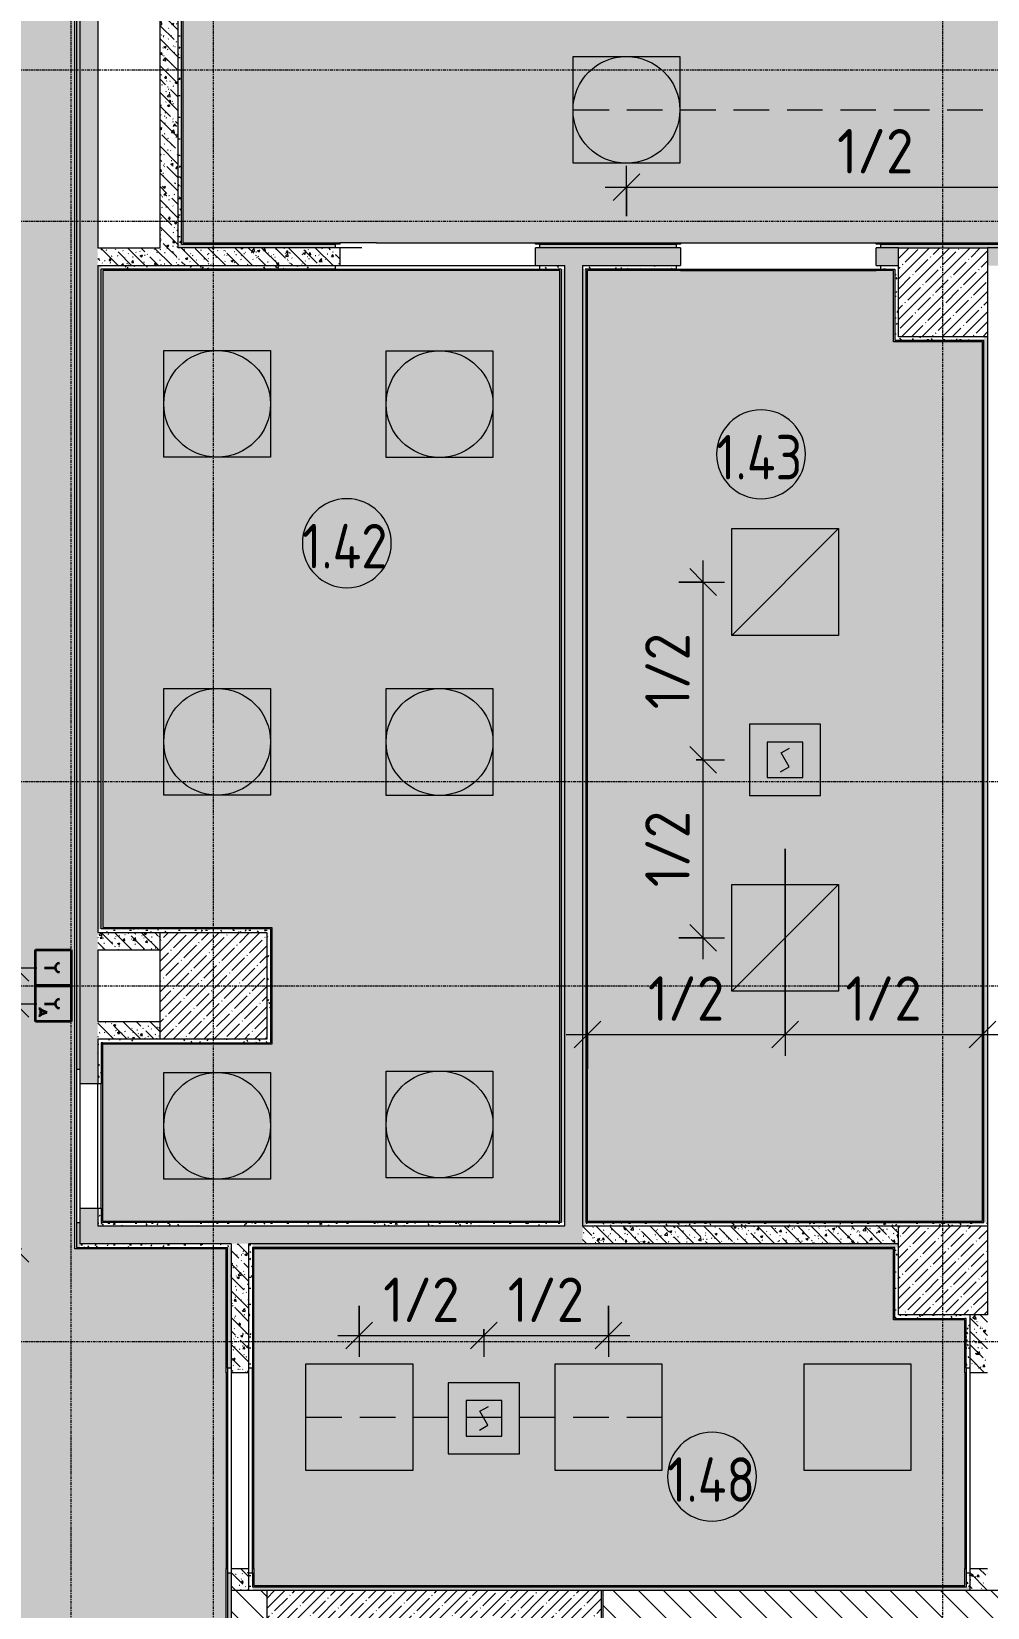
# Model space of a CAD drawing. Header units: millimetres. Extents: x 35928 to 232966, y -8553 to 29000.
# Drawn here: x 65438 to 70810, y 13505 to 22366 of the extents above; entities that cross this region are included whole.
import ezdxf

# ---------------------------------------------------------------- set-up
doc = ezdxf.new("R2010")
doc.units = ezdxf.units.MM
doc.linetypes.add('ADSK_Штрих_ш2 п1', pattern=[300, 200, -100])
doc.linetypes.add('Осевая', pattern=[31.75, 6.35, -4.7625, 15.875, -4.7625])
for name, color, linetype, lineweight in [('A-ANNO-DIMS', 7, 'Continuous', 9), ('A-ANNO-DIMS-100', 7, 'Continuous', 9), ('A-ANNO-NOTE', 7, 'Continuous', 9), ('A-AREA-IDEN', 7, 'Continuous', 9), ('A-DETL-1', 7, 'Continuous', 35), ('A-DETL-2', 7, 'ADSK_Штрих_ш2 п1', 9), ('A-WALL', 7, 'Continuous', 9), ('I-WALL', 7, 'Continuous', 9), ('Q-SPCQ', 7, 'Continuous', 9), ('S-COLS', 7, 'Continuous', 9), ('Оси-2', 7, 'Осевая', 9)]:
    doc.layers.add(name, color=color, linetype=linetype, lineweight=lineweight)
for name, color, linetype, lineweight, true_color in [('A-CLNG-1', 7, 'Continuous', 9, 0xeaeaea), ('A-WALL-1', 7, 'Continuous', 9, 0x3c3c3c), ('A-WALL-FNSH-1', 7, 'Continuous', 9, 0x3c3c3c), ('I-WALL-1', 7, 'Continuous', 9, 0x535353), ('Q-SPCQ-4', 1, 'Continuous', 9, 0xff0000), ('S-COLS-1', 9, 'Continuous', 9, 0x808080), ('S-COLS-2', 7, 'Continuous', 9, 0x3c3c3c)]:
    doc.layers.add(name, color=color, linetype=linetype, lineweight=lineweight, true_color=true_color)
doc.layers.add('A-CLNG-PATT-1', color=7, linetype='Continuous', lineweight=9, transparency=1)
doc.styles.add('GOST Common', font='GOST_Common.ttf', dxfattribs={"width": 0.9, "height": 250})
doc.styles.add('ISOCPEUR', font='isocpeur.ttf', dxfattribs={"width": 0.9, "height": 250})
doc.dimstyles.new('ISO-2_5_0_9К_БОЛЬШОЙ', dxfattribs={"dimscale": 304.8, "dimtxt": 248.995294, "dimasz": 0.492126, "dimexe": 0.393701, "dimexo": 0.984252, "dimgap": 0, "dimtad": 1, "dimdec": 0, "dimrnd": 10, "dimzin": 0, "dimdsep": 46, "dimtxsty": 'ISOCPEUR', "dimblk1": 'OBLIQUE', "dimblk2": 'OBLIQUE', "dimsah": 1, "dimcen": 0.09, "dimdle": 0.393701, "dimazin": 0, "dimtfac": 1, "dimtdec": 4, "dimtix": 1, "dimtmove": 0, "dimatfit": 3, "dimfxl": 1, "dimtvp": 1, "dimtolj": 1, "dimtzin": 0, "dimarcsym": 2})
pattern_1 = [(135, (0, 0), (-75.43415, -75.43415), [106.68, -17.78, 3.556, -17.78]), (135, (0, 75.39), (-75.43415, -75.43415), []), (50, (0, 0), (127.52922, -11.15758), [13.335, -146.685]), (355, (0, 0), (-24.66966, 133.74002), [10.668, -117.348]), (100.451, (10.63, -0.93), (102.85973, 122.58178), [11.333, -124.663]), (46.184, (0, 35.56), (189.75516, -29.43036), [20.002, -220.027]), (96.636, (15.81, 33.1), (166.1822, 173.1996), [17, -186.995]), (351.184, (0, 35.56), (166.18393, 173.19757), [16.002, -176.022]), (21, (17.78, 26.67), (106.13027, -71.58603), [13.335, -146.685]), (326, (17.78, 26.67), (43.26188, 128.93175), [10.668, -117.348]), (71.451, (26.62, 20.7), (149.39198, 57.34505), [11.333, -124.663]), (37.5, (0, 0), (2.162228, 59.188357), [3.353, -112.573, 3.353, -115.773, -117.792]), (37.5, (0, 0), (2.162228, 59.188357), [-235.052, 3.353, -114.44]), (7.5, (0, 0), (46.773857, 70.12615), [3.353, -64.567, 3.353, -109.906, -44.894]), (7.5, (0, 0), (46.773857, 70.12615), [-181.178, 3.353, -41.542]), (327.5, (-39.65, 0), (94.91367, -4.010093), [3.353, -41.097, 3.353, -135.331, -184.023]), (327.5, (-39.65, 0), (94.91367, -4.010093), [-183.134, 3.353, -180.67]), (317.5, (-57.43, 0), (103.69057, 17.79882), [3.353, -54.432, 3.353, -88.748, -130.683]), (317.5, (-57.43, 0), (103.69057, 17.79882), [-149.885, 3.353, -127.33])]
pattern_2 = [(135, (0, 0), (-70.71068, -70.71068), [])]
pattern_3 = [(0, (0, 0), (121.92, 30.48), [10.058, -81.382, 10.058, -81.382, -487.68]), (0, (0, 0), (121.92, 30.48), [-182.88, 10.058, -172.822, 10.058, -81.382, -213.36]), (0, (0, 0), (121.92, 30.48), [-457.2, 10.058, -50.902, 10.058, -142.342]), (120, (45.72, 15.24), (-87.356454, 90.345817), [10.058, -81.382, 10.058, -81.382, -487.68]), (120, (45.72, 15.24), (-87.356454, 90.345817), [-182.88, 10.058, -172.822, 10.058, -81.382, -213.36]), (120, (45.72, 15.24), (-87.356454, 90.345817), [-457.2, 10.058, -50.902, 10.058, -142.342]), (240, (60.96, 76.2), (-34.563546, -120.825817), [10.058, -81.382, 10.058, -81.382, -487.68]), (240, (60.96, 76.2), (-34.563546, -120.825817), [-182.88, 10.058, -172.822, 10.058, -81.382, -213.36]), (240, (60.96, 76.2), (-34.563546, -120.825817), [-457.2, 10.058, -50.902, 10.058, -142.342])]

# ---------------------------------------------------------------- blocks, each defined once
blk = doc.blocks.new('BSC_Колонна _Прямоугольная - 600х600-V14-Сводный план потолков 1 этажа в осях 12-23')
at = {"layer": 'S-COLS-1'}
h = blk.add_hatch(dxfattribs=at)
h.set_pattern_fill('FP_18', color=256, style=0, pattern_type=2)
h.set_pattern_definition([(45, (-66460, -17000), (-57.02463, 57.02463), []), (45, (-66402.975, -17000), (-57.02463, 57.02463), [100.806, -20.161, 3.353, -16.808])])
h.paths.add_polyline_path([(-300, -300), (300, -300), (300, 300), (-300, 300)])
at = {"layer": 'S-COLS-2'}
for p, q in [((-300, 300), (300, 300)), ((-300, -300), (-300, 300)), ((300, 300), (300, -300)), ((300, -300), (-300, -300))]:
    blk.add_line(p, q, dxfattribs=at)
blk = doc.blocks.new('BSC_Колонна _Прямоугольная - 500х500-V28-Сводный план потолков 1 этажа в осях 12-23')
at = {"layer": 'S-COLS-1'}
h = blk.add_hatch(dxfattribs=at)
h.set_pattern_fill('FP_44', color=256, style=0, pattern_type=2)
h.set_pattern_definition([(45, (-70560, -15400), (-57.02463, 57.02463), []), (45, (-70502.975, -15400), (-57.02463, 57.02463), [100.806, -20.161, 3.353, -16.808])])
h.paths.add_polyline_path([(-250, -250), (250, -250), (250, 250), (-250, 250), (-250, 170.6)])
at = {"layer": 'S-COLS-2'}
for p, q in [((-250, 250), (250, 250)), ((-250, -250), (-250, 250)), ((250, 250), (250, -250)), ((250, -250), (-250, -250))]:
    blk.add_line(p, q, dxfattribs=at)
blk = doc.blocks.new('BSC_Колонна _Прямоугольная - 500х500-V33-Сводный план потолков 1 этажа в осях 12-23')
at = {"layer": 'S-COLS-1'}
h = blk.add_hatch(dxfattribs=at)
h.set_pattern_fill('FP_47', color=256, style=0, pattern_type=2)
h.set_pattern_definition([(45, (-70560, -20900), (-57.02463, 57.02463), []), (45, (-70502.975, -20900), (-57.02463, 57.02463), [100.806, -20.161, 3.353, -16.808])])
h.paths.add_polyline_path([(-250, -250), (250, -250), (250, 250), (-250, 250), (-250, -221.9)])
at = {"layer": 'S-COLS-2'}
for p, q in [((-250, 250), (250, 250)), ((-250, -250), (-250, 250)), ((250, 250), (250, -250)), ((250, -250), (-250, -250))]:
    blk.add_line(p, q, dxfattribs=at)
blk = doc.blocks.new('Извещатель потолочный - Монтируемые на перекрытии-30363648-Сводный план потолков 1 этажа в осях 12-23')
at = {"layer": 'Q-SPCQ'}
for p, q in [((-300, 300), (-300, -100)), ((100, 300), (-300, 300)), ((100, -100), (100, 300)), ((0, 200), (-200, 200)), ((-200, 200), (-200, 0)), ((0, 0), (0, 200)), ((-122.5, 139), (-74.9, 166.5)), ((-100, 100), (-122.5, 139)), ((-77.5, 61), (-100, 100)), ((-200, 0), (0, 0)), ((-125.1, 33.5), (-77.5, 61)), ((-300, -100), (100, -100))]:
    blk.add_line(p, q, dxfattribs=at)
blk = doc.blocks.new('Марка_Помещения - Номер-25198446-Сводный план потолков 1 этажа в осях 12-23')
at = {"layer": 'A-AREA-IDEN'}
for start, end in [(360, 180), (180, 360)]:
    blk.add_arc((0, 0), 2.5, start, end, dxfattribs=at)
blk = doc.blocks.new('DIMBLOCK66-Сводный план потолков 1 этажа в осях 12-23')
at = {"layer": 'A-ANNO-DIMS-100', "lineweight": 20}
for p, q in [((65348, 16900), (65273, 16975)), ((65348, 16900), (65423, 16825)), ((65348, 15522), (65273, 15597)), ((65348, 15522), (65423, 15447))]:
    blk.add_line(p, q, dxfattribs=at)
at = {"layer": 'A-ANNO-DIMS-100'}
for p, q in [((65210, 16900), (65468, 16900)), ((65348, 16900), (65210, 16900)), ((65348, 15402), (65348, 16900)), ((65382, 15522), (65228, 15522)), ((65348, 15522), (65382, 15522))]:
    blk.add_line(p, q, dxfattribs=at)
at = {"layer": 'A-ANNO-DIMS-100', "color": 0, "insert": (65021.4, 15916.5), "char_height": 250, "width": 706.764, "attachment_point": 1, "rotation": 90, "line_spacing_factor": 1.149209, "style": 'ISOCPEUR'}
blk.add_mtext('1380', dxfattribs=at)
blk = doc.blocks.new('_Oblique')
at = {"color": 0, "linetype": 'ByBlock', "lineweight": -2}
blk.add_line((-0.5, -0.5), (0.5, 0.5), dxfattribs=at)
blk = doc.blocks.new('DIMBLOCK67-Сводный план потолков 1 этажа в осях 12-23')
at = {"layer": 'A-ANNO-DIMS-100'}
for p, q in [((65348, 16900), (65348, 17222.2)), ((65210.1, 17102.2), (65468, 17102.2)), ((65348, 17102.2), (65210.1, 17102.2)), ((65210, 16900), (65468, 16900)), ((65348, 16900), (65210, 16900))]:
    blk.add_line(p, q, dxfattribs=at)
at = {"layer": 'A-ANNO-DIMS-100', "lineweight": 20}
for p, q in [((65348, 17102.2), (65273, 17177.2)), ((65348, 17102.2), (65423, 17027.2)), ((65348, 16900), (65273, 16975)), ((65348, 16900), (65423, 16825))]:
    blk.add_line(p, q, dxfattribs=at)
at = {"layer": 'A-ANNO-DIMS-100', "color": 0, "insert": (65021.4, 16764.1), "char_height": 250, "width": 568.858, "attachment_point": 1, "rotation": 90, "line_spacing_factor": 1.149209, "style": 'ISOCPEUR'}
blk.add_mtext('200', dxfattribs=at)
blk = doc.blocks.new('DIMBLOCK106-Сводный план потолков 1 этажа в осях 12-23')
at = {"layer": 'A-ANNO-DIMS-100'}
for p, q in [((67280, 15200.4), (67280, 14913.7)), ((67280, 15033.7), (67280, 15200.4)), ((67980, 15069), (67980, 14913.7)), ((67980, 15033.7), (67980, 15069)), ((67160, 15033.7), (67980, 15033.7))]:
    blk.add_line(p, q, dxfattribs=at)
at = {"layer": 'A-ANNO-DIMS-100', "lineweight": 20}
for p, q in [((67280, 15033.7), (67355, 15108.7)), ((67980, 15033.7), (68055, 15108.7)), ((67280, 15033.7), (67205, 14958.7)), ((67980, 15033.7), (67905, 14958.7))]:
    blk.add_line(p, q, dxfattribs=at)
at = {"layer": 'A-ANNO-DIMS-100', "color": 0, "insert": (67414.5, 15360.3), "char_height": 250, "width": 517.144, "attachment_point": 1, "line_spacing_factor": 1.149209, "style": 'ISOCPEUR'}
blk.add_mtext('1/2', dxfattribs=at)
blk = doc.blocks.new('DIMBLOCK107-Сводный план потолков 1 этажа в осях 12-23')
at = {"layer": 'A-ANNO-DIMS-100'}
for p, q in [((68680, 15200.4), (68680, 14913.7)), ((68680, 15033.7), (68680, 15200.4)), ((67980, 15069), (67980, 14913.7)), ((67980, 15033.7), (67980, 15069)), ((67980, 15033.7), (68800, 15033.7))]:
    blk.add_line(p, q, dxfattribs=at)
at = {"layer": 'A-ANNO-DIMS-100', "lineweight": 20}
for p, q in [((67980, 15033.7), (68055, 15108.7)), ((68680, 15033.7), (68755, 15108.7)), ((67980, 15033.7), (67905, 14958.7)), ((68680, 15033.7), (68605, 14958.7))]:
    blk.add_line(p, q, dxfattribs=at)
at = {"layer": 'A-ANNO-DIMS-100', "color": 0, "insert": (68114.5, 15360.3), "char_height": 250, "width": 517.144, "attachment_point": 1, "line_spacing_factor": 1.149209, "style": 'ISOCPEUR'}
blk.add_mtext('1/2', dxfattribs=at)
blk = doc.blocks.new('DIMBLOCK114-Сводный план потолков 1 этажа в осях 12-23')
at = {"layer": 'A-ANNO-DIMS-100'}
for p, q in [((68781, 21328), (68781, 21611.6)), ((71581, 21431), (71581, 21611.6)), ((68661, 21491.6), (71581, 21491.6)), ((68781, 21491.6), (68781, 21328)), ((71581, 21491.6), (71581, 21431))]:
    blk.add_line(p, q, dxfattribs=at)
at = {"layer": 'A-ANNO-DIMS-100', "lineweight": 20}
for p, q in [((68781, 21491.6), (68856, 21566.6)), ((71581, 21491.6), (71656, 21566.6)), ((68781, 21491.6), (68706, 21416.6)), ((71581, 21491.6), (71506, 21416.6))]:
    blk.add_line(p, q, dxfattribs=at)
at = {"layer": 'A-ANNO-DIMS-100', "color": 0, "insert": (69965.5, 21818.2), "char_height": 250, "width": 517.144, "attachment_point": 1, "line_spacing_factor": 1.149209, "style": 'ISOCPEUR'}
blk.add_mtext('1/2', dxfattribs=at)
blk = doc.blocks.new('DIMBLOCK135-Сводный план потолков 1 этажа в осях 12-23')
at = {"layer": 'A-ANNO-DIMS-100'}
for p, q in [((69672.5, 17771), (69672.5, 16607)), ((69672.5, 16727), (69672.5, 17771)), ((68563, 16533.1), (68563, 16847)), ((68443, 16727), (69672.5, 16727)), ((68563, 16727), (68563, 16533.1))]:
    blk.add_line(p, q, dxfattribs=at)
at = {"layer": 'A-ANNO-DIMS-100', "lineweight": 20}
for p, q in [((68563, 16727), (68638, 16802)), ((69672.5, 16727), (69747.5, 16802)), ((68563, 16727), (68488, 16652)), ((69672.5, 16727), (69597.5, 16652))]:
    blk.add_line(p, q, dxfattribs=at)
at = {"layer": 'A-ANNO-DIMS-100', "color": 0, "insert": (68902.3, 17053.7), "char_height": 250, "width": 517.144, "attachment_point": 1, "line_spacing_factor": 1.149209, "style": 'ISOCPEUR'}
blk.add_mtext('1/2', dxfattribs=at)
blk = doc.blocks.new('DIMBLOCK136-Сводный план потолков 1 этажа в осях 12-23')
at = {"layer": 'A-ANNO-DIMS-100'}
for p, q in [((69672.5, 17771), (69672.5, 16607)), ((69672.5, 16727), (69672.5, 17771)), ((70782, 16533.1), (70782, 16847)), ((69672.5, 16727), (70902, 16727)), ((70782, 16727), (70782, 16533.1))]:
    blk.add_line(p, q, dxfattribs=at)
at = {"layer": 'A-ANNO-DIMS-100', "lineweight": 20}
for p, q in [((69672.5, 16727), (69747.5, 16802)), ((70782, 16727), (70857, 16802)), ((69672.5, 16727), (69597.5, 16652)), ((70782, 16727), (70707, 16652))]:
    blk.add_line(p, q, dxfattribs=at)
at = {"layer": 'A-ANNO-DIMS-100', "color": 0, "insert": (70011.8, 17053.7), "char_height": 250, "width": 517.144, "attachment_point": 1, "line_spacing_factor": 1.149209, "style": 'ISOCPEUR'}
blk.add_mtext('1/2', dxfattribs=at)
blk = doc.blocks.new('DIMBLOCK137-Сводный план потолков 1 этажа в осях 12-23')
at = {"layer": 'A-ANNO-DIMS-100', "lineweight": 20}
for p, q in [((69213.1, 18271), (69138.1, 18346)), ((69213.1, 18271), (69288.1, 18196)), ((69213.1, 17271), (69138.1, 17346)), ((69213.1, 17271), (69288.1, 17196))]:
    blk.add_line(p, q, dxfattribs=at)
at = {"layer": 'A-ANNO-DIMS-100'}
for p, q in [((69172.5, 18271), (69333.1, 18271)), ((69213.1, 18271), (69172.5, 18271)), ((69213.1, 17151), (69213.1, 18271)), ((69075, 17271), (69333.1, 17271)), ((69213.1, 17271), (69075, 17271))]:
    blk.add_line(p, q, dxfattribs=at)
at = {"layer": 'A-ANNO-DIMS-100', "color": 0, "insert": (68886.4, 17555.5), "char_height": 250, "width": 517.144, "attachment_point": 1, "rotation": 90, "line_spacing_factor": 1.149209, "style": 'ISOCPEUR'}
blk.add_mtext('1/2', dxfattribs=at)
blk = doc.blocks.new('DIMBLOCK138-Сводный план потолков 1 этажа в осях 12-23')
at = {"layer": 'A-ANNO-DIMS-100', "lineweight": 20}
for p, q in [((69213.1, 19271), (69138.1, 19346)), ((69213.1, 19271), (69288.1, 19196)), ((69213.1, 18271), (69138.1, 18346)), ((69213.1, 18271), (69288.1, 18196))]:
    blk.add_line(p, q, dxfattribs=at)
at = {"layer": 'A-ANNO-DIMS-100'}
for p, q in [((69213.1, 18271), (69213.1, 19391)), ((69075, 19271), (69333.1, 19271)), ((69213.1, 19271), (69075, 19271)), ((69172.5, 18271), (69333.1, 18271)), ((69213.1, 18271), (69172.5, 18271))]:
    blk.add_line(p, q, dxfattribs=at)
at = {"layer": 'A-ANNO-DIMS-100', "color": 0, "insert": (68886.4, 18555.5), "char_height": 250, "width": 517.144, "attachment_point": 1, "rotation": 90, "line_spacing_factor": 1.149209, "style": 'ISOCPEUR'}
blk.add_mtext('1/2', dxfattribs=at)

msp = doc.modelspace()

# ---------------------------------------------------------------- hatches: boundary and pattern name
at = {"layer": 'A-CLNG-PATT-1'}
h = msp.add_hatch(color=256, dxfattribs=at)
h.paths.add_polyline_path([(81902.3, 20178), (83295.5, 20178), (83295.5, 20188), (83315.5, 20188), (83315.5, 20178), (84490.7, 20178), (84490.7, 21652), (82302, 21652), (82302, 22672), (68282, 22672), (68282, 25864.5), (68266.1, 25822.6), (68238.7, 25782.9), (68202.6, 25750.9), (68159.9, 25728.5), (68113.1, 25717), (68064.9, 25717), (68018.1, 25728.5), (67975.4, 25750.9), (67939.3, 25782.9), (67911.9, 25822.6), (67894.8, 25867.6), (67889, 25915.5), (67894.8, 25963.4), (67911.9, 26008.4), (67939.3, 26048.1), (67975.4, 26080.1), (68018.1, 26102.5), (68064.9, 26114), (68113.1, 26114), (68159.9, 26102.5), (68202.6, 26080.1), (68238.7, 26048.1), (68266.1, 26008.4), (68282, 25966.5), (68282, 26852), (68202, 26852), (68202, 26860), (67111, 26860), (67110, 26852), (66788, 26852), (66788, 26472), (66132, 26472), (66132, 26859), (60788, 26859), (60788, 26472), (60132, 26472), (60132, 26852), (57578, 26852), (57578, 25558), (57958, 25558), (57958, 24978), (58130, 24978), (58130, 24970), (66788, 24970.5), (66788, 22672), (66288, 22672), (66288, 21178), (78707.8, 21178), (78707.8, 20178), (81730, 20178)])
h.paths.add_polyline_path([(78700.8, 21925), (78695, 21877.1), (78677.9, 21832.1), (78650.5, 21792.4), (78614.4, 21760.4), (78571.7, 21738), (78524.9, 21726.5), (78476.7, 21726.5), (78429.9, 21738), (78387.2, 21760.4), (78351.1, 21792.4), (78323.7, 21832.1), (78306.6, 21877.1), (78300.8, 21925), (78306.6, 21972.9), (78323.7, 22017.9), (78351.1, 22057.6), (78387.2, 22089.6), (78429.9, 22112), (78476.7, 22123.5), (78524.9, 22123.5), (78571.7, 22112), (78614.4, 22089.6), (78650.5, 22057.6), (78677.9, 22017.9), (78695, 21972.9), (78697.2, 21954.9)])
h.paths.add_polyline_path([(78876.7, 21726.5), (78829.9, 21738), (78787.2, 21760.4), (78751.1, 21792.4), (78723.7, 21832.1), (78706.6, 21877.1), (78700.8, 21925), (78706.6, 21972.9), (78723.7, 22017.9), (78751.1, 22057.6), (78787.2, 22089.6), (78829.9, 22112), (78876.7, 22123.5), (78924.9, 22123.5), (78971.7, 22112), (79014.4, 22089.6), (79050.5, 22057.6), (79077.9, 22017.9), (79095, 21972.9), (79100.8, 21925), (79095, 21877.1), (79077.9, 21832.1), (79050.5, 21792.4), (79014.4, 21760.4), (78971.7, 21738), (78924.9, 21726.5)])
h = msp.add_hatch(color=256, dxfattribs=at)
h.paths.add_polyline_path([(84380, 20178), (84490.7, 20178), (84490.7, 21652), (82302, 21652), (82302, 22672), (68282, 22672), (68282, 26852), (68202, 26852), (68202, 26860), (67111, 26860), (67110, 26852), (66788, 26852), (66788, 26472), (66132, 26472), (66132, 26859), (60788, 26859), (60788, 26472), (60132, 26472), (60132, 26852), (57578, 26852), (57578, 25558), (57958, 25558), (57958, 24978), (58130, 24978), (58130, 24950), (60770, 24950), (60770, 24955), (61865, 24955), (61865, 24950), (61935, 24950), (61935, 24955), (63055, 24955), (63055, 24950), (63125, 24950), (63125, 24955), (64245, 24955), (64245, 24950), (64315, 24950), (64315, 24955), (65435, 24955), (65435, 24950), (65505, 24950), (65505, 24955), (66590, 24955), (66590, 24950), (66760, 24950), (66760, 24960), (66780, 24960), (66780, 24970.5), (66788, 24970.5), (66788, 22672), (66288, 22672), (66288, 21178), (78707.8, 21178), (78707.8, 20178), (83295.5, 20178), (83295.5, 20188), (83315.5, 20188), (83315.5, 20178), (83430, 20178)])
h.paths.add_polyline_path([(58130, 24810), (58140, 24810.4), (58140, 24850), (58130, 24850)])
h.paths.add_polyline_path([(60600, 24830), (60610, 24830), (60610, 24850), (60600, 24850)])
h = msp.add_hatch(color=256, dxfattribs=at)
h.paths.add_polyline_path([(60130.6, 11921), (60132, 11921), (60132, 12328), (60788, 12328), (60788, 11928), (66132, 11928), (66132, 12328), (66532, 12328), (66532, 15522), (65682, 15522), (65682, 22828), (66132, 22828), (66132, 23328), (66640, 23328), (66640, 24752), (60738, 24752), (60738, 18572), (57578, 18572), (57578, 11921), (60114.4, 11921)])
h.paths.add_polyline_path([(59635.3, 14042), (59382, 14042), (59382, 17298), (60738, 17298), (60738, 16742), (60182, 16742), (60181.6, 17042), (59638, 17042), (59638, 14042)])
for points in [[(65838, 15678), (68407, 15678.1), (68407, 21022), (65838, 21022), (65838, 17328), (66788, 17328), (66788, 16672), (65838, 16672), (65838, 15678.5)], [(70282, 15678), (70782, 15678), (70782, 20622), (70282, 20622), (70282, 21022), (68563, 21022), (68563, 15678)], [(70645.2, 13628), (70682, 13628), (70682, 15122), (70282, 15122), (70282, 15522), (66688, 15522), (66688, 13628), (70282, 13628)]]:
    msp.add_hatch(color=256, dxfattribs=at).paths.add_polyline_path(points)
at = {"layer": 'I-WALL'}
h = msp.add_hatch(dxfattribs=at)
h.set_pattern_fill('FP_58', color=256, style=0, pattern_type=2)
h.set_pattern_definition(pattern_3)
h.paths.add_polyline_path([(65690, 15530), (65710, 15530), (65710, 15670), (65690, 15670), (65690, 15570.6)])
h.paths.add_polyline_path([(65690, 16530), (65710, 16530), (65710, 22800), (65690, 22800), (65690, 17427.9)])
h = msp.add_hatch(dxfattribs=at)
h.set_pattern_fill('FP_22', color=256, style=0, pattern_type=2)
h.set_pattern_definition(pattern_1)
h.paths.add_polyline_path([(65810, 15550), (65810, 15750), (65710, 15750), (65710, 15550)])
h.paths.add_polyline_path([(65710, 16450), (65810, 16450), (65810, 22800), (65710, 22800), (65710, 16499.2)])
h = msp.add_hatch(dxfattribs=at)
h.set_pattern_fill('FP_22', color=256, style=0, pattern_type=2)
h.set_pattern_definition(pattern_1)
h.paths.add_polyline_path([(66260, 21150), (66260, 22700), (66160, 22700), (66160, 21150)])
h = msp.add_hatch(dxfattribs=at)
h.set_pattern_fill('FP_58', color=256, style=0, pattern_type=2)
h.set_pattern_definition(pattern_3)
h.paths.add_polyline_path([(66260, 21170), (66280, 21170), (66280, 22700), (66260, 22700), (66260, 22071.1)])
h = msp.add_hatch(dxfattribs=at)
h.set_pattern_fill('FP_22', color=256, style=0, pattern_type=2)
h.set_pattern_definition(pattern_1)
h.paths.add_polyline_path([(67170, 21050), (67170, 21150), (65810, 21150), (65810, 21050)])
h = msp.add_hatch(dxfattribs=at)
h.set_pattern_fill('FP_58', color=256, style=0, pattern_type=2)
h.set_pattern_definition(pattern_3)
h.paths.add_polyline_path([(78679.8, 21150), (78679.8, 21170), (78379.8, 21170), (78379.8, 21150), (78579.8, 21150)])
h.paths.add_polyline_path([(77279.8, 21150), (77279.8, 21170), (76169.8, 21170), (76169.8, 21150)])
h.paths.add_polyline_path([(74719.8, 21150), (74719.8, 21170), (70210, 21170), (70210, 21150), (74639.6, 21150)])
h.paths.add_polyline_path([(69060, 21150), (69060, 21170), (68295, 21170), (68295, 21150), (68829.5, 21150)])
h.paths.add_polyline_path([(67145, 21150), (67145, 21170), (66260, 21170), (66260, 21150)])
h = msp.add_hatch(dxfattribs=at)
h.set_pattern_fill('FP_22', color=256, style=0, pattern_type=2)
h.set_pattern_definition(pattern_1)
h.paths.add_polyline_path([(78379.8, 21050), (78579.8, 21050), (78579.8, 21150), (78379.8, 21150), (78379.8, 21142.5)])
h.paths.add_polyline_path([(77279.8, 21050), (77279.8, 21150), (76144.8, 21150), (76144.8, 21050), (76818.4, 21050)])
h.paths.add_polyline_path([(74744.8, 21050), (74744.8, 21150), (70810, 21150), (70810, 21050), (73187.1, 21050)])
h.paths.add_polyline_path([(70210, 21050), (70310, 21050), (70310, 21150), (70185, 21150), (70185, 21050)])
h.paths.add_polyline_path([(69085, 21050), (69085, 21150), (68270, 21150), (68270, 21050), (69060, 21050)])
h = msp.add_hatch(dxfattribs=at)
h.set_pattern_fill('FP_58', color=256, style=0, pattern_type=2)
h.set_pattern_definition(pattern_3)
h.paths.add_polyline_path([(65810, 17320), (65830, 17320), (65830, 21050), (65810, 21050), (65810, 17427.9)])
h = msp.add_hatch(dxfattribs=at)
h.set_pattern_fill('FP_58', color=256, style=0, pattern_type=2)
h.set_pattern_definition(pattern_3)
h.paths.add_polyline_path([(68435, 21030), (68435, 21050), (68295, 21050), (68295, 21030), (68415, 21030)])
h.paths.add_polyline_path([(67145, 21030), (67145, 21050), (65830, 21050), (65830, 21030), (65850.9, 21030)])
h = msp.add_hatch(dxfattribs=at)
h.set_pattern_fill('FP_58', color=256, style=0, pattern_type=2)
h.set_pattern_definition(pattern_3)
h.paths.add_polyline_path([(68415, 15670), (68435, 15670), (68435, 21030), (68415, 21030), (68415, 15678)])
h = msp.add_hatch(dxfattribs=at)
h.set_pattern_fill('FP_22', color=256, style=0, pattern_type=2)
h.set_pattern_definition(pattern_1)
h.paths.add_polyline_path([(68535, 15650), (68535, 21050), (68435, 21050), (68435, 15650)])
h = msp.add_hatch(dxfattribs=at)
h.set_pattern_fill('FP_58', color=256, style=0, pattern_type=2)
h.set_pattern_definition(pattern_3)
h.paths.add_polyline_path([(68535, 21030), (69060, 21030), (69060, 21050), (68535, 21050)])
h.paths.add_polyline_path([(70310, 21030), (70310, 21050), (70210, 21050), (70210, 21030), (70290, 21030)])
h = msp.add_hatch(dxfattribs=at)
h.set_pattern_fill('FP_58', color=256, style=0, pattern_type=2)
h.set_pattern_definition(pattern_3)
h.paths.add_polyline_path([(68555, 15650), (68555, 21030), (68535, 21030), (68535, 15650)])
h = msp.add_hatch(dxfattribs=at)
h.set_pattern_fill('FP_58', color=256, style=0, pattern_type=2)
h.set_pattern_definition(pattern_3)
h.paths.add_polyline_path([(70290, 20650), (70310, 20650), (70310, 21030), (70290, 21030), (70290, 20678.1)])
h = msp.add_hatch(dxfattribs=at)
h.set_pattern_fill('FP_58', color=256, style=0, pattern_type=2)
h.set_pattern_definition(pattern_3)
h.paths.add_polyline_path([(70790, 20630), (70790, 20650), (70290, 20650), (70290, 20630), (70782, 20630)])
h = msp.add_hatch(dxfattribs=at)
h.set_pattern_fill('FP_58', color=256, style=0, pattern_type=2)
h.set_pattern_definition(pattern_3)
h.paths.add_polyline_path([(70790, 15670), (70810, 15670), (70810, 20650), (70790, 20650), (70790, 15690.9)])
h = msp.add_hatch(dxfattribs=at)
h.set_pattern_fill('FP_58', color=256, style=0, pattern_type=2)
h.set_pattern_definition(pattern_3)
h.paths.add_polyline_path([(66760, 17300), (66760, 17320), (65810, 17320), (65810, 17300), (66160, 17300)])
h = msp.add_hatch(dxfattribs=at)
h.set_pattern_fill('FP_22', color=256, style=0, pattern_type=2)
h.set_pattern_definition(pattern_1)
h.paths.add_polyline_path([(65810, 17200), (66160, 17200), (66160, 17300), (65810, 17300)])
h = msp.add_hatch(dxfattribs=at)
h.set_pattern_fill('FP_58', color=256, style=0, pattern_type=2)
h.set_pattern_definition(pattern_3)
h.paths.add_polyline_path([(66780, 16700), (66780, 17320), (66760, 17320), (66760, 16700)])
h = msp.add_hatch(dxfattribs=at)
h.set_pattern_fill('FP_22', color=256, style=0, pattern_type=2)
h.set_pattern_definition(pattern_1)
h.paths.add_polyline_path([(65810, 16700), (66160, 16700), (66160, 16800), (65810, 16800)])
h = msp.add_hatch(dxfattribs=at)
h.set_pattern_fill('FP_58', color=256, style=0, pattern_type=2)
h.set_pattern_definition(pattern_3)
h.paths.add_polyline_path([(65830, 15650), (65830, 15750), (65810, 15750), (65810, 15650)])
h.paths.add_polyline_path([(65810, 16450), (65830, 16450), (65830, 16700), (65810, 16700), (65810, 16499.2)])
h = msp.add_hatch(dxfattribs=at)
h.set_pattern_fill('FP_58', color=256, style=0, pattern_type=2)
h.set_pattern_definition(pattern_3)
h.paths.add_polyline_path([(66760, 16680), (66780, 16680), (66780, 16700), (65830, 16700), (65830, 16680), (66160, 16680)])
h = msp.add_hatch(dxfattribs=at)
h.set_pattern_fill('FP_22', color=256, style=0, pattern_type=2)
h.set_pattern_definition(pattern_1)
h.paths.add_polyline_path([(68535, 15550), (68535, 15650), (65810, 15650), (65810, 15550), (67377, 15550)])
h = msp.add_hatch(dxfattribs=at)
h.set_pattern_fill('FP_58', color=256, style=0, pattern_type=2)
h.set_pattern_definition(pattern_3)
h.paths.add_polyline_path([(68435, 15650), (68435, 15670), (65830, 15670), (65830, 15650), (67377, 15650)])
h = msp.add_hatch(dxfattribs=at)
h.set_pattern_fill('FP_22', color=256, style=0, pattern_type=2)
h.set_pattern_definition(pattern_1)
h.paths.add_polyline_path([(70310, 15550), (70310, 15650), (68535, 15650), (68535, 15550), (70282, 15550)])
h = msp.add_hatch(dxfattribs=at)
h.set_pattern_fill('FP_58', color=256, style=0, pattern_type=2)
h.set_pattern_definition(pattern_3)
h.paths.add_polyline_path([(70310, 15650), (70810, 15650), (70810, 15670), (68555, 15670), (68555, 15650), (70282, 15650)])
h = msp.add_hatch(dxfattribs=at)
h.set_pattern_fill('FP_58', color=256, style=0, pattern_type=2)
h.set_pattern_definition(pattern_3)
h.paths.add_polyline_path([(66560, 15530), (66560, 15550), (65710, 15550), (65710, 15530), (66540, 15530)])
h = msp.add_hatch(dxfattribs=at)
h.set_pattern_fill('FP_58', color=256, style=0, pattern_type=2)
h.set_pattern_definition(pattern_3)
h.paths.add_polyline_path([(66560, 12300), (66560, 13700), (66540, 13700), (66540, 12300)])
h.paths.add_polyline_path([(66560, 14850), (66560, 15530), (66540, 15530), (66540, 14850)])
h = msp.add_hatch(dxfattribs=at)
h.set_pattern_fill('FP_22', color=256, style=0, pattern_type=2)
h.set_pattern_definition(pattern_1)
h.paths.add_polyline_path([(66560, 13600), (66660, 13600), (66660, 13725), (66560, 13725), (66560, 13713.3)])
h.paths.add_polyline_path([(66660, 14825), (66660, 15550), (66560, 15550), (66560, 14825)])
h = msp.add_hatch(dxfattribs=at)
h.set_pattern_fill('FP_58', color=256, style=0, pattern_type=2)
h.set_pattern_definition(pattern_3)
h.paths.add_polyline_path([(66660, 13600), (66680, 13600), (66680, 13700), (66660, 13700)])
h.paths.add_polyline_path([(66680, 14850), (66680, 15550), (66660, 15550), (66660, 14850)])
h = msp.add_hatch(dxfattribs=at)
h.set_pattern_fill('FP_58', color=256, style=0, pattern_type=2)
h.set_pattern_definition(pattern_3)
h.paths.add_polyline_path([(66680, 15530), (70310, 15530), (70310, 15550), (66680, 15550)])
h = msp.add_hatch(dxfattribs=at)
h.set_pattern_fill('FP_58', color=256, style=0, pattern_type=2)
h.set_pattern_definition(pattern_3)
h.paths.add_polyline_path([(70290, 15130), (70310, 15130), (70310, 15530), (70290, 15530), (70290, 15150)])
h = msp.add_hatch(dxfattribs=at)
h.set_pattern_fill('FP_58', color=256, style=0, pattern_type=2)
h.set_pattern_definition(pattern_3)
h.paths.add_polyline_path([(70682, 15130), (70710, 15130), (70710, 15150), (70310, 15150), (70310, 15130), (70645.2, 15130)])
h = msp.add_hatch(dxfattribs=at)
h.set_pattern_fill('FP_58', color=256, style=0, pattern_type=2)
h.set_pattern_definition(pattern_3)
h.paths.add_polyline_path([(70710, 13620), (70710, 13700), (70690, 13700), (70690, 13620)])
h.paths.add_polyline_path([(70710, 14850), (70710, 15130), (70690, 15130), (70690, 14850)])
h = msp.add_hatch(dxfattribs=at)
h.set_pattern_fill('FP_22', color=256, style=0, pattern_type=2)
h.set_pattern_definition(pattern_1)
h.paths.add_polyline_path([(70810, 13600), (70810, 13725), (70710, 13725), (70710, 13600)])
h.paths.add_polyline_path([(70710, 14825), (70810, 14825), (70810, 15150), (70710, 15150), (70710, 15106.2)])
h = msp.add_hatch(dxfattribs=at)
h.set_pattern_fill('FP_20', color=256, style=0, pattern_type=2)
h.set_pattern_definition(pattern_2)
h.paths.add_polyline_path([(66760, 12300), (66760, 13600), (66560, 13600), (66560, 12300)])
h = msp.add_hatch(dxfattribs=at)
h.set_pattern_fill('FP_58', color=256, style=0, pattern_type=2)
h.set_pattern_definition(pattern_3)
h.paths.add_polyline_path([(70282, 13600), (70710, 13600), (70710, 13620), (66680, 13620), (66680, 13600), (67377, 13600)])
h = msp.add_hatch(dxfattribs=at)
h.set_pattern_fill('FP_1', color=256, style=0, pattern_type=2)
h.set_pattern_definition([(45, (0, 0), (-57.02463, 57.02463), []), (45, (57.025, 0), (-57.02463, 57.02463), [100.806, -20.161, 3.353, -16.808])])
h.paths.add_polyline_path([(68640, 13400), (68640, 13600), (66760, 13600), (66760, 13400), (68450, 13400)])
h = msp.add_hatch(dxfattribs=at)
h.set_pattern_fill('FP_20', color=256, style=0, pattern_type=2)
h.set_pattern_definition(pattern_2)
h.paths.add_polyline_path([(84490.7, 13400), (84490.7, 13600), (68650, 13600), (68650, 13400), (84081, 13400)])

# ---------------------------------------------------------------- linework, layer by layer
at = {"layer": 'A-ANNO-NOTE'}
for p, q in [((68481, 22225.5), (69081, 22225.5)), ((68481, 21625.5), (68481, 22225.5)), ((69081, 22225.5), (69081, 21625.5)), ((69081, 21625.5), (68481, 21625.5)), ((66181, 20572.4), (66781, 20572.4)), ((66181, 19972.4), (66181, 20572.4)), ((66781, 20572.4), (66781, 19972.4)), ((67431, 20571.4), (68031, 20571.4)), ((67431, 19971.4), (67431, 20571.4)), ((68031, 20571.4), (68031, 19971.4)), ((66781, 19972.4), (66181, 19972.4)), ((68031, 19971.4), (67431, 19971.4)), ((69372.5, 19571), (69972.5, 19571)), ((69372.5, 18971), (69372.5, 19571)), ((69972.5, 19571), (69372.5, 18971)), ((69972.5, 19571), (69972.5, 18971)), ((69972.5, 18971), (69372.5, 18971)), ((66181, 18672.4), (66781, 18672.4)), ((66181, 18072.4), (66181, 18672.4)), ((66781, 18672.4), (66781, 18072.4)), ((67431, 18671.4), (68031, 18671.4)), ((67431, 18071.4), (67431, 18671.4)), ((68031, 18671.4), (68031, 18071.4)), ((66781, 18072.4), (66181, 18072.4)), ((68031, 18071.4), (67431, 18071.4)), ((69372.5, 17571), (69972.5, 17571)), ((69372.5, 16971), (69372.5, 17571)), ((69972.5, 17571), (69372.5, 16971)), ((69972.5, 17571), (69972.5, 16971)), ((69972.5, 16971), (69372.5, 16971)), ((66181, 16513.4), (66781, 16513.4)), ((66181, 15913.4), (66181, 16513.4)), ((66781, 16513.4), (66781, 15913.4)), ((67431, 16521.4), (68031, 16521.4)), ((67431, 15921.4), (67431, 16521.4)), ((68031, 16521.4), (68031, 15921.4)), ((66781, 15913.4), (66181, 15913.4)), ((68031, 15921.4), (67431, 15921.4)), ((66980, 14875), (67580, 14875)), ((66980, 14275), (66980, 14875)), ((67580, 14875), (67580, 14275)), ((68380, 14875), (68980, 14875)), ((68380, 14275), (68380, 14875)), ((68980, 14875), (68980, 14275)), ((69780, 14875), (70380, 14875)), ((69780, 14275), (69780, 14875)), ((70380, 14875), (70380, 14275)), ((67580, 14275), (66980, 14275)), ((68980, 14275), (68380, 14275)), ((70380, 14275), (69780, 14275))]:
    msp.add_line(p, q, dxfattribs=at)
for centre in [(68781, 21925.5), (66481, 20272.4), (67731, 20271.4), (66481, 18372.4), (67731, 18371.4), (66481, 16213.4), (67731, 16221.4)]:
    msp.add_circle(centre, 300, dxfattribs=at)
at = {"layer": 'A-CLNG-1'}
msp.add_line((67377, 21178), (78707.8, 21178), dxfattribs=at)
at = {"layer": 'A-DETL-1'}
for p, q in [((65460, 17202.2), (65660, 17202.3)), ((65460.1, 17002.2), (65460, 17202.2)), ((65660, 17202.3), (65660.1, 17002.3)), ((65510.1, 17102.2), (65570.1, 17102.2)), ((65660, 17064.3), (65660, 16800)), ((65460, 17000), (65660, 17000)), ((65460, 16800), (65460, 17000)), ((65660.1, 17002.3), (65460.1, 17002.2)), ((65478.2, 16872.6), (65488.2, 16872.6)), ((65488.2, 16872.6), (65488.2, 16831.8)), ((65488.2, 16866.8), (65524.5, 16849.9)), ((65524.5, 16849.9), (65488.2, 16836.8)), ((65510, 16900), (65570, 16900)), ((65660, 16800), (65460, 16800)), ((65488.2, 16831.8), (65478.2, 16831.8))]:
    msp.add_line(p, q, dxfattribs=at)
for centre in [(65595.1, 17102.2), (65595, 16900)]:
    msp.add_arc(centre, 25, 90.01148, 270.01148, dxfattribs=at)
at = {"layer": 'A-DETL-2'}
for p, q in [((68483.5, 21925.5), (81171, 21925.5)), ((66982.5, 14575), (69042.5, 14575))]:
    msp.add_line(p, q, dxfattribs=at)
at = {"layer": 'A-WALL'}
for p, q in [((66280, 21170), (66280, 22680)), ((66280, 21170), (67145, 21170)), ((69085, 21150), (68270, 21150)), ((68295, 21170), (69060, 21170)), ((70310, 21150), (70185, 21150)), ((70210, 21170), (74719.8, 21170)), ((74744.8, 21150), (70810, 21150)), ((67145, 21030), (65830, 21030)), ((65830, 17320), (65830, 21030)), ((68415, 21030), (68415, 15670)), ((68535, 21050), (69085, 21050)), ((69060, 21030), (68555, 21030)), ((68555, 15670), (68555, 21030)), ((70185, 21050), (70310, 21050)), ((70210, 21030), (70290, 21030)), ((70290, 21030), (70290, 20650)), ((70290, 20630), (70790, 20630)), ((70790, 15670), (70790, 20630)), ((66780, 17320), (65830, 17320)), ((65830, 16680), (65830, 16450)), ((65830, 15750), (65830, 15670)), ((68415, 15670), (65830, 15670)), ((65690, 15530), (66540, 15530)), ((66540, 14850), (66540, 15530)), ((66680, 15530), (66680, 14850)), ((70290, 15130), (70290, 15530)), ((70690, 14850), (70690, 15130)), ((66540, 13700), (66540, 12320)), ((66680, 13700), (66680, 13620)), ((70690, 13700), (70690, 13620)), ((70690, 13620), (66680, 13620))]:
    msp.add_line(p, q, dxfattribs=at)
at = {"layer": 'A-WALL-1'}
for p, q in [((66160, 21150), (66160, 23300)), ((65710, 22800), (65710, 16450)), ((65810, 22700), (65810, 21150)), ((66260, 22700), (66260, 21150)), ((65810, 21150), (66160, 21150)), ((67170, 21150), (66260, 21150)), ((67145, 21170), (67145, 21150)), ((67170, 21150), (67170, 21050)), ((68270, 21050), (68270, 21150)), ((68295, 21150), (68295, 21170)), ((69060, 21170), (69060, 21150)), ((69085, 21150), (69085, 21050)), ((70185, 21050), (70185, 21150)), ((70210, 21150), (70210, 21170)), ((65810, 21050), (65810, 17300)), ((65810, 21050), (67170, 21050)), ((67145, 21050), (67145, 21030)), ((68270, 21050), (68435, 21050)), ((68295, 21030), (68295, 21050)), ((68415, 21030), (68407, 21030)), ((68435, 15650), (68435, 21050)), ((68535, 21050), (68535, 15650)), ((69060, 21050), (69060, 21030)), ((70210, 21030), (70210, 21050)), ((70810, 20650), (70810, 15650)), ((65810, 17300), (66160, 17300)), ((66780, 17320), (66780, 16680)), ((65810, 17200), (65810, 16800)), ((66160, 17200), (65810, 17200)), ((65810, 16800), (66160, 16800)), ((65810, 16700), (65810, 16450)), ((66160, 16700), (65810, 16700)), ((65838, 16680), (65830, 16680)), ((65710, 16530), (65690, 16530)), ((65830, 16450), (65710, 16450)), ((65710, 15750), (65830, 15750)), ((65710, 15750), (65710, 15550)), ((65810, 15750), (65810, 15650)), ((65690, 15670), (65710, 15670)), ((65810, 15650), (68435, 15650)), ((68535, 15650), (70310, 15650)), ((68555, 15670), (70790, 15670)), ((66560, 15550), (65710, 15550)), ((66560, 15550), (66560, 14825)), ((70310, 15550), (66660, 15550)), ((66660, 14825), (66660, 15550)), ((70290, 15530), (66680, 15530)), ((70690, 15130), (70682, 15130)), ((70710, 15150), (70710, 14825)), ((66560, 14850), (66540, 14850)), ((66660, 14825), (66560, 14825)), ((66680, 14850), (66660, 14850)), ((70710, 14850), (70690, 14850)), ((70810, 14825), (70710, 14825)), ((66540, 13700), (66560, 13700)), ((66560, 13725), (66660, 13725)), ((66560, 13725), (66560, 12300)), ((66660, 13600), (66660, 13725)), ((66660, 13700), (66680, 13700)), ((70690, 13700), (70710, 13700)), ((70710, 13725), (70810, 13725)), ((70710, 13725), (70710, 13600)), ((84490.7, 13600), (66560, 13600)), ((66760, 13600), (66760, 12300)), ((68640, 13600), (68640, 13400)), ((68650, 11700), (68650, 13600))]:
    msp.add_line(p, q, dxfattribs=at)
at = {"layer": 'A-WALL-FNSH-1'}
for p, q in [((65682, 15522), (65682, 22828)), ((65690, 22820), (65690, 15530)), ((66288, 22672), (66288, 21178)), ((66288, 21178), (67170, 21178)), ((67170, 21170), (67145, 21170)), ((67170, 21178), (67170, 21170)), ((68270, 21170), (68270, 21178)), ((68295, 21170), (68270, 21170)), ((69085, 21170), (69060, 21170)), ((69085, 21178), (69085, 21170)), ((70185, 21170), (70185, 21178)), ((70210, 21170), (70185, 21170)), ((68407, 21022), (65838, 21022)), ((65838, 21022), (65838, 17328)), ((67145, 21030), (68407, 21030)), ((68407, 15678), (68407, 21022)), ((69085, 21022), (68563, 21022)), ((68563, 15670), (68563, 21022)), ((69060, 21030), (69085, 21030)), ((69085, 21030), (69085, 21022)), ((70185, 21030), (70210, 21030)), ((70185, 21022), (70185, 21030)), ((70282, 21022), (70185, 21022)), ((70282, 20622), (70282, 21022)), ((70290, 20650), (70290, 20630)), ((70782, 20622), (70282, 20622)), ((70782, 15678), (70782, 20622)), ((65838, 17328), (66788, 17328)), ((66788, 17328), (66788, 16672)), ((65838, 16680), (66780, 16680)), ((65838, 15678), (65838, 16680)), ((66788, 16672), (65838, 16672)), ((65830, 15750), (65830, 16450)), ((65838, 15678), (68407, 15678)), ((68563, 15678), (70782, 15678)), ((66532, 15522), (65682, 15522)), ((66532, 14825), (66532, 15522)), ((66688, 14825), (66688, 15530)), ((70282, 15522), (66688, 15522)), ((70282, 15122), (70282, 15522)), ((70682, 15122), (70282, 15122)), ((70290, 15130), (70682, 15130)), ((70682, 14825), (70682, 15122)), ((66540, 14825), (66532, 14825)), ((66540, 14850), (66540, 14825)), ((66680, 14825), (66680, 14850)), ((66688, 14825), (66680, 14825)), ((70690, 14825), (70682, 14825)), ((70690, 14850), (70690, 14825)), ((66532, 12328), (66532, 13725)), ((66532, 13725), (66540, 13725)), ((66540, 13725), (66540, 13700)), ((66680, 13700), (66680, 13725)), ((66680, 13725), (66688, 13725)), ((66688, 13725), (66688, 13628)), ((70682, 13628), (70682, 13725)), ((70682, 13725), (70690, 13725)), ((70690, 13725), (70690, 13700)), ((66688, 13628), (70682, 13628))]:
    msp.add_line(p, q, dxfattribs=at)
at = {"layer": 'I-WALL-1'}
for p, q in [((67377, 21178), (67170, 21178)), ((67295, 21150), (67170, 21150)), ((67170, 21050), (68270, 21050)), ((69085, 21030), (70185, 21030)), ((69085, 21022), (70185, 21022)), ((65710, 16450), (65710, 15750)), ((65810, 15750), (65810, 16450)), ((66532, 14825), (66532, 13725)), ((66540, 14825), (66540, 13725)), ((66560, 14825), (66560, 13725)), ((66660, 13725), (66660, 14825)), ((66680, 13725), (66680, 14825)), ((66688, 13725), (66688, 14825)), ((70682, 14825), (70682, 13725)), ((70690, 14825), (70690, 13725)), ((70710, 14825), (70710, 13725))]:
    msp.add_line(p, q, dxfattribs=at)
at = {"layer": 'Оси-2'}
for p, q in [((65660, 593.7), (65660, 24898.1)), ((66460, 593.7), (66460, 24898.1)), ((70560, 593.7), (70560, 24898.1)), ((39228, 22150), (82300, 22150)), ((39228, 21300), (82300, 21300)), ((39228, 18150), (82300, 18150)), ((39228, 17000), (82300, 17000)), ((39228, 15000), (81700, 15000))]:
    msp.add_line(p, q, dxfattribs=at)

# ---------------------------------------------------------------- block references
at = {"layer": 'A-AREA-IDEN', "xscale": 99.99999999999993, "yscale": 99.99999999999993, "zscale": 99.99999999999993}
for p in [(69537.5, 19989.1), (67209.9, 19489.1), (69262, 14240.7)]:
    msp.add_blockref('Марка_Помещения - Номер-25198446-Сводный план потолков 1 этажа в осях 12-23', p, dxfattribs=at)
at = {"layer": 'Q-SPCQ-4'}
for p in [(69772.5, 18171), (68080, 14469)]:
    msp.add_blockref('Извещатель потолочный - Монтируемые на перекрытии-30363648-Сводный план потолков 1 этажа в осях 12-23', p, dxfattribs=at)
at = {"layer": 'S-COLS'}
for name, p in [('BSC_Колонна _Прямоугольная - 500х500-V33-Сводный план потолков 1 этажа в осях 12-23', (70560, 20900)), ('BSC_Колонна _Прямоугольная - 600х600-V14-Сводный план потолков 1 этажа в осях 12-23', (66460, 17000)), ('BSC_Колонна _Прямоугольная - 500х500-V28-Сводный план потолков 1 этажа в осях 12-23', (70560, 15400))]:
    msp.add_blockref(name, p, dxfattribs=at)

# ---------------------------------------------------------------- texts
at = {"layer": 'A-AREA-IDEN', "char_height": 250, "width": 627.721, "attachment_point": 1, "style": 'GOST Common'}
for s, insert in [('1.43', (69286.6, 20097.7)), ('1.42', (66959, 19597.7)), ('1.48', (69011.1, 14349.3))]:
    msp.add_mtext(s, dxfattribs=dict(at, insert=insert))

# ---------------------------------------------------------------- dimensions: what is measured, and where the dimension line sits
at = {"layer": 'A-ANNO-DIMS'}
for base, p1, p2, override, picture, middle in [((71581, 21491.6), (68781, 21628), (71581, 21731), {"dimpost": '<>', "dimfxl": 2801.893821}, 'DIMBLOCK114-Сводный план потолков 1 этажа в осях 12-23', (70181, 21616.6)), ((69672.5, 16727), (68563, 16833.1), (69672.5, 18071), {"dimpost": '<>', "dimfxl": 1662.334124}, 'DIMBLOCK135-Сводный план потолков 1 этажа в осях 12-23', (69117.8, 16852)), ((70782, 16727), (69672.5, 18071), (70782, 16833.1), {"dimpost": '<>', "dimfxl": 1662.334124}, 'DIMBLOCK136-Сводный план потолков 1 этажа в осях 12-23', (70227.3, 16852)), ((67980, 15033.7), (67280, 14900.4), (67980, 14769), {"dimpost": '<>', "dimfxl": 712.222741}, 'DIMBLOCK106-Сводный план потолков 1 этажа в осях 12-23', (67630, 15158.7)), ((68680, 15033.7), (67980, 14769), (68680, 14900.4), {"dimpost": '<>', "dimfxl": 712.222741}, 'DIMBLOCK107-Сводный план потолков 1 этажа в осях 12-23', (68330, 15158.7))]:
    dim = msp.add_linear_dim(base=base, p1=p1, p2=p2, text='1/2', dimstyle='ISO-2_5_0_9К_БОЛЬШОЙ', override=override, dxfattribs=at)
    dim.commit()
    dim.dimension.update_dxf_attribs({"geometry": picture, "text_midpoint": middle})
for base, p1, p2, picture, middle in [((69213.1, 19271), (69472.5, 18271), (69375, 19271), 'DIMBLOCK138-Сводный план потолков 1 этажа в осях 12-23', (69088.1, 18771)), ((69213.1, 18271), (69375, 17271), (69472.5, 18271), 'DIMBLOCK137-Сводный план потолков 1 этажа в осях 12-23', (69088.1, 17771))]:
    dim = msp.add_linear_dim(base=base, p1=p1, p2=p2, angle=90, text='1/2', dimstyle='ISO-2_5_0_9К_БОЛЬШОЙ', override={"dimpost": '<>', "dimfxl": 1004.741882}, dxfattribs=at)
    dim.commit()
    dim.dimension.update_dxf_attribs({"geometry": picture, "text_midpoint": middle})
for base, p1, p2, override, picture, middle in [((65348, 17102.2), (65510, 16900), (65510.1, 17102.2), {"dimpost": '<>', "dimfxl": 202.254766}, 'DIMBLOCK67-Сводный план потолков 1 этажа в осях 12-23', (65223, 17001.1)), ((65348, 16900), (65682, 15522), (65510, 16900), {"dimpost": '<>', "dimfxl": 1388.664695}, 'DIMBLOCK66-Сводный план потолков 1 этажа в осях 12-23', (65223, 16211))]:
    dim = msp.add_linear_dim(base=base, p1=p1, p2=p2, angle=90, dimstyle='ISO-2_5_0_9К_БОЛЬШОЙ', override=override, dxfattribs=at)
    dim.commit()
    dim.dimension.update_dxf_attribs({"geometry": picture, "text_midpoint": middle})

doc.saveas('drawing.dxf')
